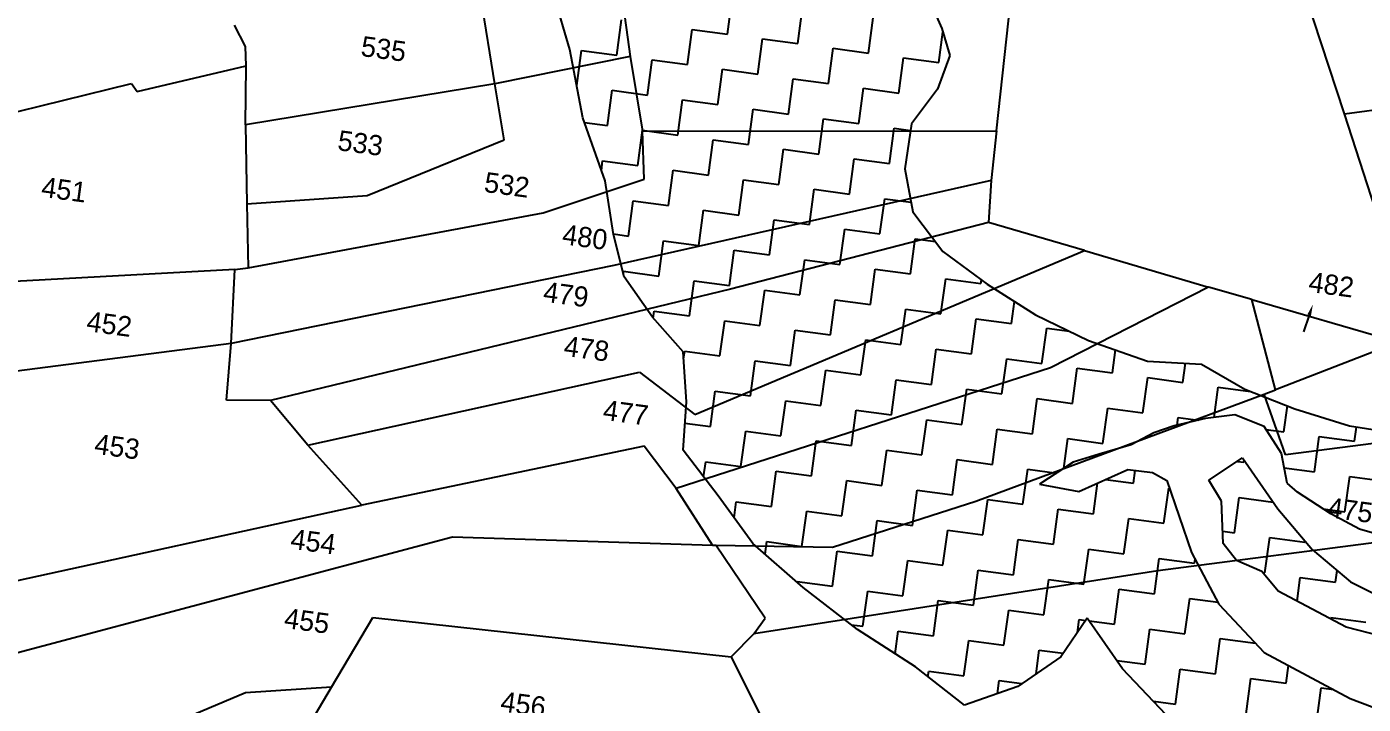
# Model space of a CAD drawing. Header units: metres. Extents: x 313073 to 315646, y 1903695 to 1906857.
# Drawn here: x 313392.4 to 313688.1, y 1904833.5 to 1904983.5 of the extents above; entities that cross this region are included whole.
import ezdxf

# ---------------------------------------------------------------- set-up
doc = ezdxf.new("R2010")
doc.units = ezdxf.units.M
for name, color, linetype in [('POLY_HATCH', 12, 'Continuous'), ('POLY_PARCEL', 6, 'Continuous'), ('TEXT_PARCEL', 7, 'Continuous')]:
    doc.layers.add(name, color=color, linetype=linetype)
doc.styles.add('TEXT_MAP', font='')
doc.styles.get('TEXT_MAP').set_extended_font_data('Kruti Dev 050')

msp = doc.modelspace()

# ---------------------------------------------------------------- linework, layer by layer
msp.add_line((313676.12, 1904919.65), (313674.84, 1904915.95))
msp.add_solid([(313675.72, 1904919.79), (313676.93, 1904922.02), (313676.51, 1904919.52)])
at = {"layer": 'POLY_HATCH'}
for p, q in [((313512.51, 1904978.43), (313507.87, 1904994.42)), ((313589.93, 1904994.14), (313594.83, 1904983.13)), ((313594.83, 1904983.13), (313596.63, 1904977.14)), ((313515.39, 1904963.31), (313512.51, 1904978.43)), ((313596.63, 1904977.14), (313593.85, 1904969.68)), ((313593.85, 1904969.68), (313588.11, 1904961.98)), ((313520.32, 1904949.37), (313515.39, 1904963.31)), ((313588.11, 1904961.98), (313586.67, 1904952.04)), ((313586.67, 1904952.04), (313588.42, 1904942.51)), ((313522.17, 1904937.52), (313520.32, 1904949.37)), ((313588.42, 1904942.51), (313595.08, 1904933.77)), ((313524.57, 1904928.11), (313522.17, 1904937.52)), ((313595.08, 1904933.77), (313604.88, 1904926.5)), ((313530.8, 1904919.22), (313524.57, 1904928.11)), ((313604.88, 1904926.5), (313615.57, 1904919.73)), ((313537.6, 1904911.52), (313530.8, 1904919.22)), ((313615.57, 1904919.73), (313627.26, 1904914.08)), ((313538.31, 1904900.45), (313537.6, 1904911.52)), ((313627.26, 1904914.08), (313640.34, 1904909.5)), ((313640.34, 1904909.5), (313652.28, 1904908.83)), ((313652.28, 1904908.83), (313661.88, 1904903.25)), ((313661.88, 1904903.25), (313672.91, 1904898.95)), ((313537.61, 1904889.78), (313538.31, 1904900.45)), ((313653.21, 1904896.76), (313646.21, 1904895.16)), ((313659.68, 1904897.59), (313653.21, 1904896.76)), ((313666.12, 1904895.03), (313659.68, 1904897.59)), ((313672.91, 1904898.95), (313685.05, 1904895.12)), ((313646.21, 1904895.16), (313641.76, 1904893.64)), ((313669.98, 1904889), (313666.12, 1904895.03)), ((313685.05, 1904895.12), (313701.75, 1904892.56)), ((313636.73, 1904890.93), (313629.68, 1904888.91)), ((313641.76, 1904893.64), (313636.73, 1904890.93)), ((313545.34, 1904879.65), (313537.61, 1904889.78)), ((313629.68, 1904888.91), (313623.93, 1904887.14)), ((313653.92, 1904883.11), (313661.37, 1904888.04)), ((313661.37, 1904888.04), (313669.19, 1904876.81)), ((313671.22, 1904882.47), (313669.98, 1904889)), ((313623.93, 1904887.14), (313616.48, 1904882.21)), ((313625.17, 1904880.62), (313636.01, 1904885.52)), ((313636.01, 1904885.52), (313641.42, 1904884.79)), ((313616.48, 1904882.21), (313625.17, 1904880.62)), ((313641.42, 1904884.79), (313644.59, 1904883.09)), ((313644.59, 1904883.09), (313650.07, 1904867.1)), ((313656.69, 1904878.49), (313653.92, 1904883.11)), ((313673.5, 1904880.47), (313671.22, 1904882.47)), ((313553.02, 1904869.1), (313545.34, 1904879.65)), ((313680.91, 1904875.66), (313673.5, 1904880.47)), ((313657.12, 1904869.11), (313656.69, 1904878.49)), ((313669.19, 1904876.81), (313676.87, 1904867.73)), ((313687.23, 1904872.26), (313680.91, 1904875.66)), ((313695.81, 1904869.84), (313687.23, 1904872.26)), ((313564.15, 1904859.35), (313553.02, 1904869.1)), ((313660.01, 1904865.33), (313657.12, 1904869.11)), ((313676.87, 1904867.73), (313685.25, 1904860.66)), ((313650.07, 1904867.1), (313656.16, 1904855.68)), ((313665.62, 1904862.88), (313660.01, 1904865.33)), ((313669.28, 1904858.58), (313665.62, 1904862.88)), ((313576.19, 1904850.1), (313564.15, 1904859.35)), ((313684.32, 1904850.62), (313669.28, 1904858.58)), ((313685.25, 1904860.66), (313697.96, 1904854.29)), ((313656.16, 1904855.68), (313666.18, 1904845.01)), ((313627.03, 1904852.56), (313621.18, 1904844.05)), ((313634.84, 1904841.37), (313627.03, 1904852.56)), ((313588.98, 1904841.8), (313576.19, 1904850.1)), ((313703.98, 1904845.43), (313684.32, 1904850.62)), ((313621.18, 1904844.05), (313611.62, 1904837.49)), ((313666.18, 1904845.01), (313685.16, 1904834.82)), ((313599.87, 1904833.33), (313588.98, 1904841.8)), ((313647.2, 1904828.32), (313634.84, 1904841.37)), ((313611.62, 1904837.49), (313599.87, 1904833.33)), ((313685.16, 1904834.82), (313698.88, 1904829.59))]:
    msp.add_line(p, q, dxfattribs=at)
at = {"layer": 'POLY_HATCH', "linetype": 'Continuous'}
for p, q in [((313547.39, 1904981.87), (313548.44, 1904989.66)), ((313562.99, 1904979.77), (313564.04, 1904987.57)), ((313578.59, 1904977.67), (313579.64, 1904985.47)), ((313522.94, 1904977.21), (313523.99, 1904985.01)), ((313538.54, 1904975.12), (313539.59, 1904982.91)), ((313539.59, 1904982.91), (313547.39, 1904981.87)), ((313554.14, 1904973.02), (313555.19, 1904980.82)), ((313555.19, 1904980.82), (313562.99, 1904979.77)), ((313594.19, 1904975.57), (313595.09, 1904982.26)), ((313514.09, 1904970.47), (313515.14, 1904978.26)), ((313515.14, 1904978.26), (313522.94, 1904977.21)), ((313569.74, 1904970.92), (313570.79, 1904978.72)), ((313570.79, 1904978.72), (313578.59, 1904977.67)), ((313585.34, 1904968.82), (313586.39, 1904976.62)), ((313586.39, 1904976.62), (313594.19, 1904975.57)), ((313529.69, 1904968.37), (313530.74, 1904976.17)), ((313530.74, 1904976.17), (313538.54, 1904975.12)), ((313545.29, 1904966.27), (313546.34, 1904974.07)), ((313546.34, 1904974.07), (313554.14, 1904973.02)), ((313560.89, 1904964.17), (313561.94, 1904971.97)), ((313561.94, 1904971.97), (313569.74, 1904970.92)), ((313514.03, 1904970.47), (313514.09, 1904970.47)), ((313520.84, 1904961.62), (313521.89, 1904969.42)), ((313521.89, 1904969.42), (313529.69, 1904968.37)), ((313576.49, 1904962.07), (313577.54, 1904969.87)), ((313577.54, 1904969.87), (313585.34, 1904968.82)), ((313536.44, 1904959.52), (313537.49, 1904967.32)), ((313537.49, 1904967.32), (313545.29, 1904966.27)), ((313552.04, 1904957.42), (313553.09, 1904965.22)), ((313553.09, 1904965.22), (313560.89, 1904964.17)), ((313515.75, 1904962.3), (313520.84, 1904961.62)), ((313567.64, 1904955.32), (313568.69, 1904963.12)), ((313568.69, 1904963.12), (313576.49, 1904962.07)), ((313527.59, 1904952.77), (313528.64, 1904960.57)), ((313528.64, 1904960.57), (313536.44, 1904959.52)), ((313583.24, 1904953.22), (313584.29, 1904961.02)), ((313584.29, 1904961.02), (313587.9, 1904960.53)), ((313543.19, 1904950.67), (313544.24, 1904958.47)), ((313544.24, 1904958.47), (313552.04, 1904957.42)), ((313558.79, 1904948.57), (313559.84, 1904956.37)), ((313559.84, 1904956.37), (313567.64, 1904955.32)), ((313519.5, 1904951.67), (313519.79, 1904953.82)), ((313519.79, 1904953.82), (313527.59, 1904952.77)), ((313574.39, 1904946.47), (313575.44, 1904954.27)), ((313575.44, 1904954.27), (313583.24, 1904953.22)), ((313534.34, 1904943.92), (313535.39, 1904951.72)), ((313535.39, 1904951.72), (313543.19, 1904950.67)), ((313549.94, 1904941.82), (313550.99, 1904949.62)), ((313550.99, 1904949.62), (313558.79, 1904948.57)), ((313565.54, 1904939.72), (313566.59, 1904947.52)), ((313566.59, 1904947.52), (313574.39, 1904946.47)), ((313525.49, 1904937.17), (313526.54, 1904944.97)), ((313526.54, 1904944.97), (313534.34, 1904943.92)), ((313581.14, 1904937.62), (313582.19, 1904945.42)), ((313582.19, 1904945.42), (313588.03, 1904944.63)), ((313541.09, 1904935.07), (313542.14, 1904942.87)), ((313542.14, 1904942.87), (313549.94, 1904941.82)), ((313556.69, 1904932.97), (313557.74, 1904940.77)), ((313557.74, 1904940.77), (313565.54, 1904939.72)), ((313572.29, 1904930.87), (313573.34, 1904938.67)), ((313573.34, 1904938.67), (313581.14, 1904937.62)), ((313522.16, 1904937.62), (313525.49, 1904937.17)), ((313532.24, 1904928.32), (313533.29, 1904936.12)), ((313533.29, 1904936.12), (313541.09, 1904935.07)), ((313587.89, 1904928.77), (313588.94, 1904936.57)), ((313588.94, 1904936.57), (313593.41, 1904935.97)), ((313547.84, 1904926.22), (313548.89, 1904934.02)), ((313548.89, 1904934.02), (313556.69, 1904932.97)), ((313524.38, 1904928.86), (313524.44, 1904929.37)), ((313524.44, 1904929.37), (313532.24, 1904928.32)), ((313563.44, 1904924.12), (313564.49, 1904931.92)), ((313564.49, 1904931.92), (313572.29, 1904930.87)), ((313579.04, 1904922.02), (313580.09, 1904929.82)), ((313580.09, 1904929.82), (313587.89, 1904928.77)), ((313538.99, 1904919.47), (313540.04, 1904927.27)), ((313540.04, 1904927.27), (313547.84, 1904926.22)), ((313594.64, 1904919.92), (313595.69, 1904927.72)), ((313595.69, 1904927.72), (313603.49, 1904926.67)), ((313603.49, 1904926.67), (313603.59, 1904927.45)), ((313554.59, 1904917.37), (313555.64, 1904925.17)), ((313555.64, 1904925.17), (313563.44, 1904924.12)), ((313530.99, 1904919), (313531.19, 1904920.52)), ((313531.19, 1904920.52), (313538.99, 1904919.47)), ((313570.19, 1904915.27), (313571.24, 1904923.07)), ((313571.24, 1904923.07), (313579.04, 1904922.02)), ((313585.79, 1904913.17), (313586.84, 1904920.97)), ((313586.84, 1904920.97), (313594.64, 1904919.92)), ((313610.24, 1904917.82), (313610.89, 1904922.69)), ((313545.74, 1904910.62), (313546.79, 1904918.42)), ((313546.79, 1904918.42), (313554.59, 1904917.37)), ((313601.39, 1904911.07), (313602.44, 1904918.87)), ((313602.44, 1904918.87), (313610.24, 1904917.82)), ((313561.34, 1904908.52), (313562.39, 1904916.32)), ((313562.39, 1904916.32), (313570.19, 1904915.27)), ((313616.99, 1904908.97), (313618.04, 1904916.77)), ((313618.04, 1904916.77), (313623.1, 1904916.09)), ((313537.71, 1904909.9), (313537.94, 1904911.67)), ((313537.94, 1904911.67), (313545.74, 1904910.62)), ((313576.94, 1904906.42), (313577.99, 1904914.22)), ((313577.99, 1904914.22), (313585.79, 1904913.17)), ((313592.54, 1904904.32), (313593.59, 1904912.12)), ((313593.59, 1904912.12), (313601.39, 1904911.07)), ((313632.59, 1904906.87), (313633.27, 1904911.97)), ((313552.49, 1904901.77), (313553.54, 1904909.57)), ((313553.54, 1904909.57), (313561.34, 1904908.52)), ((313608.14, 1904902.22), (313609.19, 1904910.02)), ((313609.19, 1904910.02), (313616.99, 1904908.97)), ((313648.18, 1904904.77), (313648.76, 1904909.03)), ((313568.09, 1904899.67), (313569.14, 1904907.47)), ((313569.14, 1904907.47), (313576.94, 1904906.42)), ((313623.74, 1904900.12), (313624.79, 1904907.92)), ((313624.79, 1904907.92), (313632.59, 1904906.87)), ((313639.34, 1904898.03), (313640.39, 1904905.82)), ((313640.39, 1904905.82), (313648.18, 1904904.77)), ((313543.64, 1904895.02), (313544.69, 1904902.82)), ((313544.69, 1904902.82), (313552.49, 1904901.77)), ((313583.69, 1904897.57), (313584.74, 1904905.37)), ((313584.74, 1904905.37), (313592.54, 1904904.32)), ((313599.29, 1904895.47), (313600.34, 1904903.27)), ((313600.34, 1904903.27), (313608.14, 1904902.22)), ((313655.08, 1904897), (313655.98, 1904903.73)), ((313655.98, 1904903.73), (313663.14, 1904902.76)), ((313559.24, 1904892.92), (313560.29, 1904900.72)), ((313560.29, 1904900.72), (313568.09, 1904899.67)), ((313614.89, 1904893.37), (313615.94, 1904901.17)), ((313615.94, 1904901.17), (313623.74, 1904900.12)), ((313574.84, 1904890.82), (313575.89, 1904898.62)), ((313575.89, 1904898.62), (313583.69, 1904897.57)), ((313630.49, 1904891.28), (313631.54, 1904899.07)), ((313631.54, 1904899.07), (313639.34, 1904898.03)), ((313646.91, 1904895.32), (313647.14, 1904896.98)), ((313647.14, 1904896.98), (313651.54, 1904896.38)), ((313670.53, 1904893.83), (313671.31, 1904899.57)), ((313538, 1904895.78), (313543.64, 1904895.02)), ((313550.39, 1904886.17), (313551.44, 1904893.97)), ((313551.44, 1904893.97), (313559.24, 1904892.92)), ((313590.44, 1904888.72), (313591.49, 1904896.52)), ((313591.49, 1904896.52), (313599.29, 1904895.47)), ((313606.04, 1904886.63), (313607.09, 1904894.42)), ((313607.09, 1904894.42), (313614.89, 1904893.37)), ((313666.55, 1904894.36), (313670.53, 1904893.83)), ((313686.13, 1904891.73), (313686.56, 1904894.89)), ((313565.99, 1904884.07), (313567.04, 1904891.87)), ((313567.04, 1904891.87), (313574.84, 1904890.82)), ((313621.8, 1904885.73), (313622.69, 1904892.33)), ((313622.69, 1904892.33), (313630.49, 1904891.28)), ((313677.28, 1904884.98), (313678.33, 1904892.78)), ((313678.33, 1904892.78), (313686.13, 1904891.73)), ((313581.59, 1904881.97), (313582.64, 1904889.77)), ((313582.64, 1904889.77), (313590.44, 1904888.72)), ((313542.14, 1904883.84), (313542.59, 1904887.22)), ((313542.59, 1904887.22), (313550.39, 1904886.17)), ((313557.14, 1904877.32), (313558.19, 1904885.12)), ((313558.19, 1904885.12), (313565.99, 1904884.07)), ((313597.19, 1904879.88), (313598.24, 1904887.67)), ((313598.24, 1904887.67), (313606.04, 1904886.63)), ((313612.79, 1904877.78), (313613.84, 1904885.58)), ((313613.84, 1904885.58), (313620.25, 1904884.71)), ((313637.24, 1904882.43), (313637.62, 1904885.3)), ((313660.22, 1904887.27), (313661.68, 1904887.08)), ((313661.68, 1904887.08), (313661.74, 1904887.5)), ((313670.57, 1904885.88), (313677.28, 1904884.98)), ((313572.74, 1904875.22), (313573.79, 1904883.02)), ((313573.79, 1904883.02), (313581.59, 1904881.97)), ((313628.39, 1904875.68), (313629.3, 1904882.49)), ((313631.02, 1904883.26), (313637.24, 1904882.43)), ((313684.03, 1904876.13), (313685.08, 1904883.93)), ((313685.08, 1904883.93), (313692.88, 1904882.88)), ((313588.34, 1904873.13), (313589.39, 1904880.92)), ((313589.39, 1904880.92), (313597.19, 1904879.88)), ((313643.99, 1904873.58), (313645.04, 1904881.38)), ((313645.04, 1904881.38), (313645.18, 1904881.36)), ((313659.58, 1904871.48), (313660.63, 1904879.28)), ((313660.63, 1904879.28), (313668.18, 1904878.26)), ((313548.86, 1904874.81), (313549.34, 1904878.37)), ((313549.34, 1904878.37), (313557.14, 1904877.32)), ((313563.89, 1904868.48), (313564.94, 1904876.27)), ((313564.94, 1904876.27), (313572.74, 1904875.22)), ((313603.94, 1904871.03), (313604.99, 1904878.83)), ((313604.99, 1904878.83), (313612.79, 1904877.78)), ((313619.54, 1904868.93), (313620.59, 1904876.73)), ((313620.59, 1904876.73), (313628.39, 1904875.68)), ((313679.18, 1904876.78), (313684.03, 1904876.13)), ((313579.49, 1904866.38), (313580.54, 1904874.18)), ((313580.54, 1904874.18), (313588.34, 1904873.13)), ((313635.14, 1904866.83), (313636.19, 1904874.63)), ((313636.19, 1904874.63), (313643.99, 1904873.58)), ((313595.09, 1904864.28), (313596.14, 1904872.08)), ((313596.14, 1904872.08), (313603.94, 1904871.03)), ((313657, 1904871.83), (313659.58, 1904871.48)), ((313666.33, 1904862.63), (313667.38, 1904870.43)), ((313667.38, 1904870.43), (313675.18, 1904869.38)), ((313555.72, 1904866.74), (313556.09, 1904869.52)), ((313556.09, 1904869.52), (313563.89, 1904868.48)), ((313570.64, 1904859.63), (313571.69, 1904867.43)), ((313571.69, 1904867.43), (313579.49, 1904866.38)), ((313610.69, 1904862.18), (313611.74, 1904869.98)), ((313611.74, 1904869.98), (313619.54, 1904868.93)), ((313626.29, 1904860.08), (313627.34, 1904867.88)), ((313627.34, 1904867.88), (313635.14, 1904866.83)), ((313675.18, 1904869.38), (313675.22, 1904869.67)), ((313586.24, 1904857.53), (313587.29, 1904865.33)), ((313587.29, 1904865.33), (313595.09, 1904864.28)), ((313641.89, 1904857.98), (313642.94, 1904865.78)), ((313642.94, 1904865.78), (313650.74, 1904864.73)), ((313650.74, 1904864.73), (313650.86, 1904865.62)), ((313601.84, 1904855.43), (313602.89, 1904863.23)), ((313602.89, 1904863.23), (313610.69, 1904862.18)), ((313665.77, 1904862.71), (313666.33, 1904862.63)), ((313673.43, 1904856.38), (313674.13, 1904861.58)), ((313674.13, 1904861.58), (313681.93, 1904860.53)), ((313681.93, 1904860.53), (313682.29, 1904863.16)), ((313562.82, 1904860.51), (313562.84, 1904860.68)), ((313562.84, 1904860.68), (313570.64, 1904859.63)), ((313577.39, 1904850.78), (313578.44, 1904858.58)), ((313578.44, 1904858.58), (313586.24, 1904857.53)), ((313617.44, 1904853.33), (313618.49, 1904861.13)), ((313618.49, 1904861.13), (313626.29, 1904860.08)), ((313633.04, 1904851.23), (313634.09, 1904859.03)), ((313634.09, 1904859.03), (313641.89, 1904857.98)), ((313592.99, 1904848.68), (313594.04, 1904856.48)), ((313594.04, 1904856.48), (313601.84, 1904855.43)), ((313648.64, 1904849.13), (313649.69, 1904856.93)), ((313649.69, 1904856.93), (313655.95, 1904856.09)), ((313608.59, 1904846.58), (313609.64, 1904854.38)), ((313609.64, 1904854.38), (313617.44, 1904853.33)), ((313680.85, 1904852.46), (313680.88, 1904852.73)), ((313680.88, 1904852.73), (313688.68, 1904851.68)), ((313574.87, 1904851.12), (313577.39, 1904850.78)), ((313584.51, 1904844.7), (313585.19, 1904849.73)), ((313585.19, 1904849.73), (313592.99, 1904848.68)), ((313624.85, 1904849.38), (313625.24, 1904852.28)), ((313625.24, 1904852.28), (313626.7, 1904852.08)), ((313627.43, 1904851.98), (313633.04, 1904851.23)), ((313639.79, 1904842.38), (313640.84, 1904850.18)), ((313640.84, 1904850.18), (313648.64, 1904849.13)), ((313599.74, 1904839.83), (313600.79, 1904847.63)), ((313600.79, 1904847.63), (313608.59, 1904846.58)), ((313655.39, 1904840.28), (313656.44, 1904848.08)), ((313656.44, 1904848.08), (313664.24, 1904847.03)), ((313664.24, 1904847.03), (313664.24, 1904847.07)), ((313615.68, 1904840.28), (313616.39, 1904845.53)), ((313616.39, 1904845.53), (313621.71, 1904844.81)), ((313591.77, 1904839.62), (313591.94, 1904840.88)), ((313591.94, 1904840.88), (313599.74, 1904839.83)), ((313633.55, 1904843.22), (313639.79, 1904842.38)), ((313646.54, 1904833.53), (313647.59, 1904841.33)), ((313647.59, 1904841.33), (313655.39, 1904840.28)), ((313670.99, 1904838.18), (313671.52, 1904842.14)), ((313607.15, 1904835.91), (313607.54, 1904838.78)), ((313607.54, 1904838.78), (313612.52, 1904838.11)), ((313662.14, 1904831.43), (313663.19, 1904839.23)), ((313663.19, 1904839.23), (313670.99, 1904838.18)), ((313677.73, 1904829.33), (313678.78, 1904837.13)), ((313678.78, 1904837.13), (313681.56, 1904836.76)), ((313641.64, 1904834.19), (313646.54, 1904833.53))]:
    msp.add_line(p, q, dxfattribs=at)
at = {"layer": 'POLY_PARCEL'}
for p, q in [((313521.13, 1905011.36), (313525.87, 1904976.9)), ((313683.92, 1904964.21), (313668.97, 1905010.03)), ((313495.9, 1904970.88), (313492.91, 1904989.64)), ((313606.96, 1904960.44), (313610.04, 1904988.88)), ((313440.77, 1904979.13), (313438.37, 1904983.87)), ((313440.93, 1904974.87), (313440.77, 1904979.13)), ((313525.87, 1904976.9), (313495.9, 1904970.88)), ((313525.87, 1904976.9), (313528.62, 1904960.36)), ((313416.79, 1904969.16), (313440.93, 1904974.87)), ((313440.76, 1904961.79), (313440.93, 1904974.87)), ((313340.71, 1904952.49), (313415.53, 1904970.92)), ((313415.53, 1904970.92), (313416.79, 1904969.16)), ((313495.9, 1904970.88), (313440.76, 1904961.79)), ((313498, 1904958.48), (313495.9, 1904970.88)), ((313683.92, 1904964.21), (313725.99, 1904969.86)), ((313700.54, 1904912.73), (313683.92, 1904964.21)), ((313440.76, 1904961.79), (313441.03, 1904944.27)), ((313528.62, 1904960.36), (313606.96, 1904960.44)), ((313528.96, 1904949.74), (313528.62, 1904960.36)), ((313606.96, 1904960.44), (313605.76, 1904949.46)), ((313467.7, 1904946.16), (313498, 1904958.48)), ((313506.63, 1904942.29), (313528.96, 1904949.74)), ((313605.76, 1904949.46), (313522.27, 1904930.67)), ((313605.76, 1904949.46), (313605.18, 1904940.17)), ((313441.03, 1904944.27), (313467.7, 1904946.16)), ((313441.03, 1904944.27), (313441.36, 1904930.11)), ((313441.36, 1904930.11), (313506.63, 1904942.29)), ((313605.18, 1904940.17), (313548.09, 1904925.43)), ((313626.37, 1904933.96), (313605.18, 1904940.17)), ((313540.21, 1904897.7), (313626.37, 1904933.96)), ((313626.37, 1904933.96), (313653.86, 1904925.87)), ((313438.39, 1904929.77), (313361.27, 1904925.58)), ((313522.27, 1904930.67), (313437.62, 1904913.36)), ((313437.62, 1904913.36), (313438.39, 1904929.77)), ((313438.39, 1904929.77), (313441.36, 1904930.11)), ((313548.09, 1904925.43), (313446.3, 1904900.74)), ((313653.86, 1904925.87), (313618.88, 1904907.99)), ((313663.46, 1904923.14), (313653.86, 1904925.87)), ((313663.46, 1904923.14), (313695.78, 1904913.69)), ((313668.63, 1904903.11), (313663.46, 1904923.14)), ((313437.62, 1904913.36), (313374.56, 1904905.24)), ((313436.58, 1904900.82), (313437.62, 1904913.36)), ((313695.78, 1904913.69), (313668.63, 1904903.11)), ((313454.56, 1904890.85), (313527.91, 1904907.06)), ((313527.91, 1904907.06), (313540.21, 1904897.7)), ((313618.88, 1904907.99), (313536.02, 1904881.27)), ((313666.13, 1904902.18), (313668.63, 1904903.11)), ((313446.3, 1904900.74), (313436.58, 1904900.82)), ((313454.56, 1904890.85), (313446.3, 1904900.74)), ((313602.37, 1904878.46), (313666.13, 1904902.18)), ((313670.87, 1904888.71), (313666.13, 1904902.18)), ((313710.27, 1904893.8), (313670.87, 1904888.71)), ((313466.54, 1904877.6), (313454.56, 1904890.85)), ((313528.94, 1904890.66), (313466.54, 1904877.6)), ((313536.02, 1904881.27), (313528.94, 1904890.66)), ((313544.13, 1904868.72), (313536.02, 1904881.27)), ((313383.13, 1904859.35), (313466.54, 1904877.6)), ((313570.66, 1904868.33), (313602.37, 1904878.46)), ((313726.1, 1904873.87), (313642.63, 1904863.09)), ((313387.92, 1904844.33), (313486.55, 1904870.62)), ((313486.55, 1904870.62), (313544.13, 1904868.72)), ((313544.13, 1904868.72), (313544.85, 1904868.71)), ((313555.72, 1904852.61), (313544.85, 1904868.71)), ((313544.85, 1904868.71), (313570.66, 1904868.33)), ((313642.63, 1904863.09), (313553.23, 1904849.08)), ((313459.76, 1904837.29), (313468.92, 1904852.73)), ((313468.92, 1904852.73), (313548.21, 1904844.06)), ((313553.23, 1904849.08), (313555.72, 1904852.61)), ((313553.23, 1904849.08), (313548.21, 1904844.06)), ((313548.21, 1904844.06), (313563.63, 1904813.1)), ((313440.74, 1904836.05), (313428.03, 1904830.64)), ((313459.76, 1904837.29), (313440.74, 1904836.05)), ((313445.66, 1904813.38), (313459.76, 1904837.29))]:
    msp.add_line(p, q, dxfattribs=at)

# ---------------------------------------------------------------- texts
at = {"layer": 'TEXT_PARCEL', "style": 'TEXT_MAP'}
for s, p in [('535', (313466.11, 1904977.05)), ('533', (313460.96, 1904956.2)), ('451', (313395.41, 1904945.88)), ('532', (313493.38, 1904946.95)), ('480', (313510.66, 1904935.39)), ('479', (313506.46, 1904922.69)), ('482', (313675.8, 1904924.85)), ('452', (313405.42, 1904916.14)), ('478', (313511.02, 1904910.69)), ('477', (313519.68, 1904896.52)), ('453', (313407.15, 1904889.01)), ('475', (313679.98, 1904874.95)), ('454', (313450.55, 1904867.98)), ('455', (313449.14, 1904850.45)), ('456', (313497.01, 1904831.98))]:
    msp.add_text(s, height=4.462, rotation=352.335, dxfattribs=at).set_placement(p)

doc.saveas('drawing.dxf')
